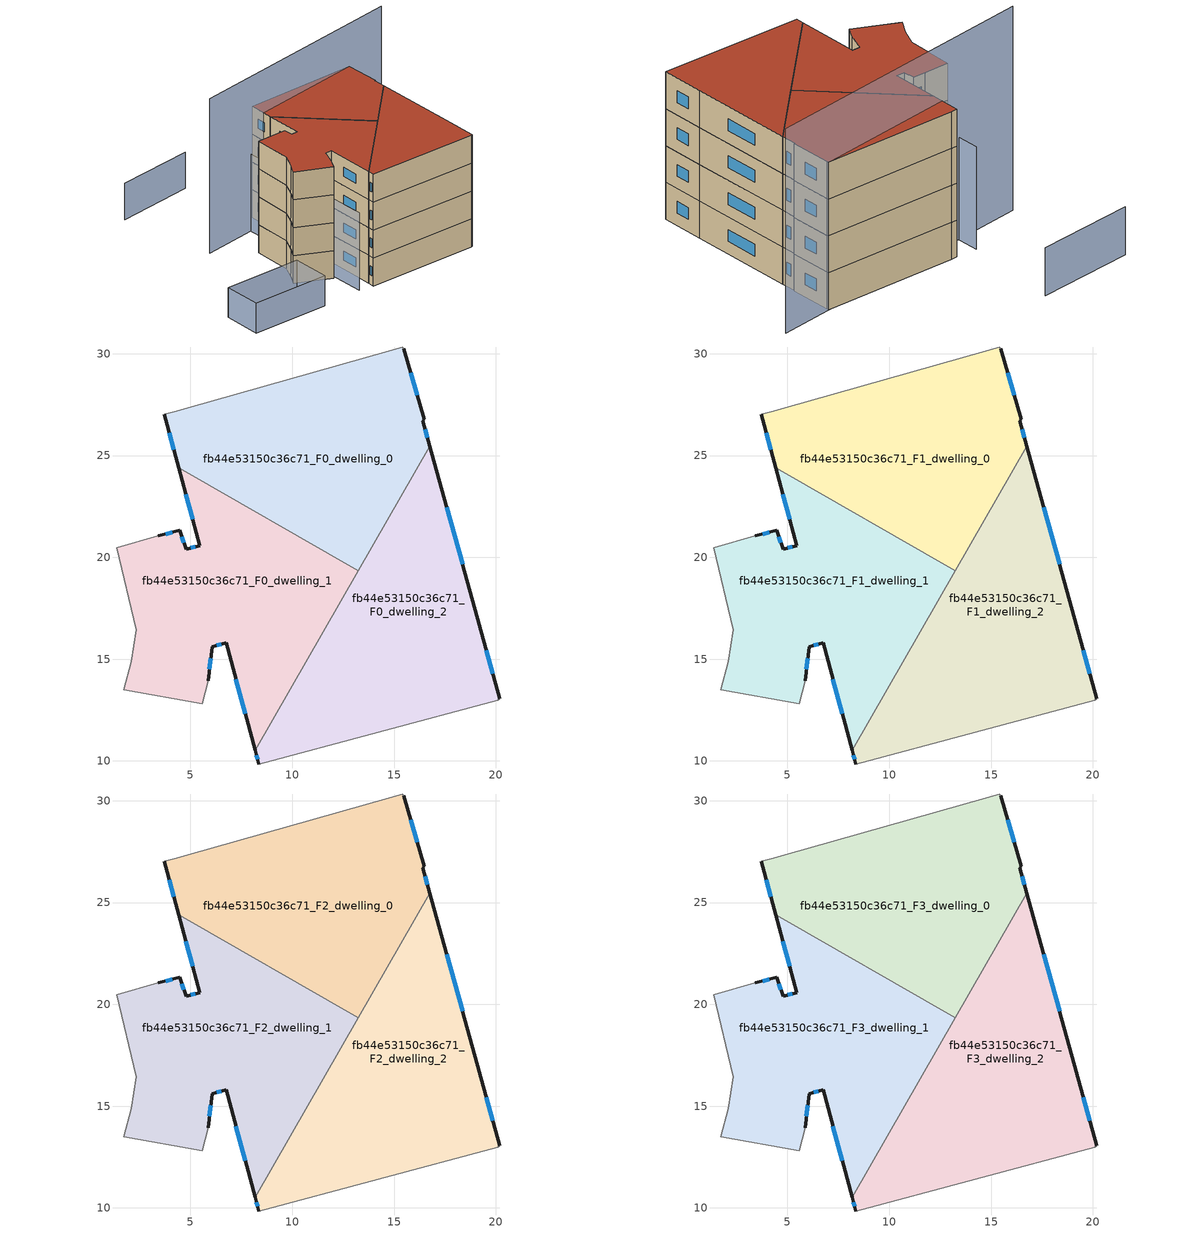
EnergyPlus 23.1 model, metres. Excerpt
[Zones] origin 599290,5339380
fb44e53150c36c71_F0_dwelling_0
 floor ground (EU_floor_Construction): 15.47,30.24 16.47,26.78 16.41,26.72 16.76,25.45 13.25,19.34 4.43,24.4 3.72,27.02 4.2,27.16 15.4,30.33 z0
 wall outside (EU_wall_Construction): 16.76,25.45 16.41,26.72 16.47,26.78 15.47,30.24 / 3.72,27.02 4.43,24.4 z0:3
 wall adiabatic (EU_wall_Construction): 15.47,30.24 15.4,30.33 4.2,27.16 3.72,27.02 z0:3
 wall to fb44e53150c36c71_F0_dwelling_1 (EU_wall_Construction): 4.43,24.4 13.25,19.34 z0:3
 wall to fb44e53150c36c71_F0_dwelling_2 (EU_wall_Construction): 13.25,19.34 16.76,25.45 z0:3
 window (EU_Window_Construction): 16.13,27.96 15.81,29.06 / 16.64,25.88 16.53,26.29 / 3.96,26.13 4.19,25.29 z1.02:1.98
fb44e53150c36c71_F0_dwelling_1
 floor ground (EU_floor_Construction): 13.25,19.34 8.18,10.51 6.75,15.8 6.07,15.62 5.86,13.94 5.59,12.81 1.72,13.49 2.1,14.86 2.35,16.46 1.39,20.47 3.43,21.05 4.47,21.33 4.79,20.4 5.45,20.58 4.43,24.4 z0
 wall outside (EU_wall_Construction): 4.43,24.4 5.45,20.58 4.79,20.4 4.47,21.33 3.43,21.05 / 5.86,13.94 6.07,15.62 6.75,15.8 8.18,10.51 z0:3
 wall adiabatic (EU_wall_Construction): 3.43,21.05 1.39,20.47 2.35,16.46 2.1,14.86 1.72,13.49 5.59,12.81 5.86,13.94 z0:3
 wall to fb44e53150c36c71_F0_dwelling_2 (EU_wall_Construction): 8.18,10.51 13.25,19.34 z0:3
 window (EU_Window_Construction): 4.12,21.24 3.78,21.15 / 4.68,20.72 4.58,21.01 / 5.23,20.52 5.01,20.46 / 4.78,23.1 5.11,21.88 / 7.24,14 7.69,12.31 / 6.3,15.68 6.52,15.74 / 5.94,14.51 6,15.05 z1.02:1.98
fb44e53150c36c71_F0_dwelling_2
 floor ground (EU_floor_Construction): 16.76,25.45 19.19,16.69 20.19,13.05 20.1,12.99 8.36,9.85 8.18,10.51 z0
 wall outside (EU_wall_Construction): 8.18,10.51 8.36,9.85 / 20.19,13.05 19.19,16.69 16.76,25.45 z0:3
 wall adiabatic (EU_wall_Construction): 8.36,9.85 20.1,12.99 20.19,13.05 z0:3
 window (EU_Window_Construction): 8.24,10.29 8.3,10.08 / 18.37,19.67 17.59,22.47 / 19.85,14.29 19.53,15.45 z1.02:1.98
fb44e53150c36c71_F1_dwelling_0
 floor to fb44e53150c36c71_F0_dwelling_0 (EU_floor_Construction): 15.47,30.24 16.47,26.78 16.41,26.72 16.76,25.45 13.25,19.34 4.43,24.4 3.72,27.02 4.2,27.16 15.4,30.33 z3
 wall outside (EU_wall_Construction): 16.76,25.45 16.41,26.72 16.47,26.78 15.47,30.24 / 3.72,27.02 4.43,24.4 z3:6
 wall adiabatic (EU_wall_Construction): 15.47,30.24 15.4,30.33 4.2,27.16 3.72,27.02 z3:6
 wall to fb44e53150c36c71_F1_dwelling_1 (EU_wall_Construction): 4.43,24.4 13.25,19.34 z3:6
 wall to fb44e53150c36c71_F1_dwelling_2 (EU_wall_Construction): 13.25,19.34 16.76,25.45 z3:6
 window (EU_Window_Construction): 16.13,27.96 15.81,29.06 / 16.64,25.88 16.53,26.29 / 3.96,26.13 4.19,25.29 z4.02:4.98
fb44e53150c36c71_F1_dwelling_1
 floor to fb44e53150c36c71_F0_dwelling_1 (EU_floor_Construction): 13.25,19.34 8.18,10.51 6.75,15.8 6.07,15.62 5.86,13.94 5.59,12.81 1.72,13.49 2.1,14.86 2.35,16.46 1.39,20.47 3.43,21.05 4.47,21.33 4.79,20.4 5.45,20.58 4.43,24.4 z3
 wall outside (EU_wall_Construction): 4.43,24.4 5.45,20.58 4.79,20.4 4.47,21.33 3.43,21.05 / 5.86,13.94 6.07,15.62 6.75,15.8 8.18,10.51 z3:6
 wall adiabatic (EU_wall_Construction): 3.43,21.05 1.39,20.47 2.35,16.46 2.1,14.86 1.72,13.49 5.59,12.81 5.86,13.94 z3:6
 wall to fb44e53150c36c71_F1_dwelling_2 (EU_wall_Construction): 8.18,10.51 13.25,19.34 z3:6
 window (EU_Window_Construction): 4.12,21.24 3.78,21.15 / 4.68,20.72 4.58,21.01 / 5.23,20.52 5.01,20.46 / 4.78,23.1 5.11,21.88 / 7.24,14 7.69,12.31 / 6.3,15.68 6.52,15.74 / 5.94,14.51 6,15.05 z4.02:4.98
fb44e53150c36c71_F1_dwelling_2
 floor to fb44e53150c36c71_F0_dwelling_2 (EU_floor_Construction): 16.76,25.45 19.19,16.69 20.19,13.05 20.1,12.99 8.36,9.85 8.18,10.51 z3
 wall outside (EU_wall_Construction): 8.18,10.51 8.36,9.85 / 20.19,13.05 19.19,16.69 16.76,25.45 z3:6
 wall adiabatic (EU_wall_Construction): 8.36,9.85 20.1,12.99 20.19,13.05 z3:6
 window (EU_Window_Construction): 8.24,10.29 8.3,10.08 / 18.37,19.67 17.59,22.47 / 19.85,14.29 19.53,15.45 z4.02:4.98
fb44e53150c36c71_F2_dwelling_0
 floor to fb44e53150c36c71_F1_dwelling_0 (EU_floor_Construction): 15.47,30.24 16.47,26.78 16.41,26.72 16.76,25.45 13.25,19.34 4.43,24.4 3.72,27.02 4.2,27.16 15.4,30.33 z6
 wall outside (EU_wall_Construction): 16.76,25.45 16.41,26.72 16.47,26.78 15.47,30.24 / 3.72,27.02 4.43,24.4 z6:9
 wall adiabatic (EU_wall_Construction): 15.47,30.24 15.4,30.33 4.2,27.16 3.72,27.02 z6:9
 wall to fb44e53150c36c71_F2_dwelling_1 (EU_wall_Construction): 4.43,24.4 13.25,19.34 z6:9
 wall to fb44e53150c36c71_F2_dwelling_2 (EU_wall_Construction): 13.25,19.34 16.76,25.45 z6:9
 window (EU_Window_Construction): 16.13,27.96 15.81,29.06 / 16.64,25.88 16.53,26.29 / 3.96,26.13 4.19,25.29 z7.02:7.98
fb44e53150c36c71_F2_dwelling_1
 floor to fb44e53150c36c71_F1_dwelling_1 (EU_floor_Construction): 13.25,19.34 8.18,10.51 6.75,15.8 6.07,15.62 5.86,13.94 5.59,12.81 1.72,13.49 2.1,14.86 2.35,16.46 1.39,20.47 3.43,21.05 4.47,21.33 4.79,20.4 5.45,20.58 4.43,24.4 z6
 wall outside (EU_wall_Construction): 4.43,24.4 5.45,20.58 4.79,20.4 4.47,21.33 3.43,21.05 / 5.86,13.94 6.07,15.62 6.75,15.8 8.18,10.51 z6:9
 wall adiabatic (EU_wall_Construction): 3.43,21.05 1.39,20.47 2.35,16.46 2.1,14.86 1.72,13.49 5.59,12.81 5.86,13.94 z6:9
 wall to fb44e53150c36c71_F2_dwelling_2 (EU_wall_Construction): 8.18,10.51 13.25,19.34 z6:9
 window (EU_Window_Construction): 4.12,21.24 3.78,21.15 / 4.68,20.72 4.58,21.01 / 5.23,20.52 5.01,20.46 / 4.78,23.1 5.11,21.88 / 7.24,14 7.69,12.31 / 6.3,15.68 6.52,15.74 / 5.94,14.51 6,15.05 z7.02:7.98
fb44e53150c36c71_F2_dwelling_2
 floor to fb44e53150c36c71_F1_dwelling_2 (EU_floor_Construction): 16.76,25.45 19.19,16.69 20.19,13.05 20.1,12.99 8.36,9.85 8.18,10.51 z6
 wall outside (EU_wall_Construction): 8.18,10.51 8.36,9.85 / 20.19,13.05 19.19,16.69 16.76,25.45 z6:9
 wall adiabatic (EU_wall_Construction): 8.36,9.85 20.1,12.99 20.19,13.05 z6:9
 window (EU_Window_Construction): 8.24,10.29 8.3,10.08 / 18.37,19.67 17.59,22.47 / 19.85,14.29 19.53,15.45 z7.02:7.98
fb44e53150c36c71_F3_dwelling_0
 floor to fb44e53150c36c71_F2_dwelling_0 (EU_floor_Construction): 15.47,30.24 16.47,26.78 16.41,26.72 16.76,25.45 13.25,19.34 4.43,24.4 3.72,27.02 4.2,27.16 15.4,30.33 z9
 wall outside (EU_wall_Construction): 16.76,25.45 16.41,26.72 16.47,26.78 15.47,30.24 / 3.72,27.02 4.43,24.4 z9:12
 wall adiabatic (EU_wall_Construction): 15.47,30.24 15.4,30.33 4.2,27.16 3.72,27.02 z9:12
 wall to fb44e53150c36c71_F3_dwelling_1 (EU_wall_Construction): 4.43,24.4 13.25,19.34 z9:12
 wall to fb44e53150c36c71_F3_dwelling_2 (EU_wall_Construction): 13.25,19.34 16.76,25.45 z9:12
 window (EU_Window_Construction): 16.13,27.96 15.81,29.06 / 16.64,25.88 16.53,26.29 / 3.96,26.13 4.19,25.29 z10.02:10.98
 roof outside (EU_roof_Construction): 13.25,19.34 16.76,25.45 16.41,26.72 16.47,26.78 15.47,30.24 15.4,30.33 4.2,27.16 3.72,27.02 4.43,24.4 z12
fb44e53150c36c71_F3_dwelling_1
 floor to fb44e53150c36c71_F2_dwelling_1 (EU_floor_Construction): 13.25,19.34 8.18,10.51 6.75,15.8 6.07,15.62 5.86,13.94 5.59,12.81 1.72,13.49 2.1,14.86 2.35,16.46 1.39,20.47 3.43,21.05 4.47,21.33 4.79,20.4 5.45,20.58 4.43,24.4 z9
 wall outside (EU_wall_Construction): 4.43,24.4 5.45,20.58 4.79,20.4 4.47,21.33 3.43,21.05 / 5.86,13.94 6.07,15.62 6.75,15.8 8.18,10.51 z9:12
 wall adiabatic (EU_wall_Construction): 3.43,21.05 1.39,20.47 2.35,16.46 2.1,14.86 1.72,13.49 5.59,12.81 5.86,13.94 z9:12
 wall to fb44e53150c36c71_F3_dwelling_2 (EU_wall_Construction): 8.18,10.51 13.25,19.34 z9:12
 window (EU_Window_Construction): 4.12,21.24 3.78,21.15 / 4.68,20.72 4.58,21.01 / 5.23,20.52 5.01,20.46 / 4.78,23.1 5.11,21.88 / 7.24,14 7.69,12.31 / 6.3,15.68 6.52,15.74 / 5.94,14.51 6,15.05 z10.02:10.98
 roof outside (EU_roof_Construction): 8.18,10.51 13.25,19.34 4.43,24.4 5.45,20.58 4.79,20.4 4.47,21.33 3.43,21.05 1.39,20.47 2.35,16.46 2.1,14.86 1.72,13.49 5.59,12.81 5.86,13.94 6.07,15.62 6.75,15.8 z12
fb44e53150c36c71_F3_dwelling_2
 floor to fb44e53150c36c71_F2_dwelling_2 (EU_floor_Construction): 16.76,25.45 19.19,16.69 20.19,13.05 20.1,12.99 8.36,9.85 8.18,10.51 z9
 wall outside (EU_wall_Construction): 8.18,10.51 8.36,9.85 / 20.19,13.05 19.19,16.69 16.76,25.45 z9:12
 wall adiabatic (EU_wall_Construction): 8.36,9.85 20.1,12.99 20.19,13.05 z9:12
 window (EU_Window_Construction): 8.24,10.29 8.3,10.08 / 18.37,19.67 17.59,22.47 / 19.85,14.29 19.53,15.45 z10.02:10.98
 roof outside (EU_roof_Construction): 20.1,12.99 20.19,13.05 19.19,16.69 16.76,25.45 8.18,10.51 8.36,9.85 z12
shading: 2.56,8.28 -5.62,6.06 / -5.62,6.06 -6.7,10.02 / -6.7,10.02 1.49,12.24 / 1.49,12.24 2.56,8.28 z0:3.2; 1.97,26.52 6.79,9.69 z0:8.3; 0.49,35 -7.32,31.81 z0:3.9; 19.68,32.21 -2.88,22.32 z0:16.6
[Building]
EU S2 Campaign: North Axis=0; Terrain=City; Solar Distribution=FullExterior
[Site:Location]
Vienna: Latitude=48; Longitude=16.5; Time Zone=1; Elevation=183
[SizingPeriod:WeatherFileDays]
AnnualSizingPeriod: Begin Month=1; Begin Day of Month=1; End Month=12; End Day of Month=31; Day of Week for Start Day=Monday; Use Weather File Daylight Saving Period=No; Use Weather File Rain and Snow Indicators=No
[MATERIAL]
EU_InternalMass_Material: Roughness=MediumRough; Thickness=0.1; Conductivity=1; Density=1800; Specific Heat=900; Thermal Absorptance=0.9; Solar Absorptance=0.7; Visible Absorptance=0.7
[MATERIAL:NOMASS] Roughness=MediumRough; Thermal Absorptance=0.9; Solar Absorptance=0.7; Visible Absorptance=0.7
Name | Thermal Resistance
EU_wall_NoMass | 0.942466
EU_roof_NoMass | 0.551687
EU_floor_NoMass | 0.66527
[WINDOWMATERIAL:SIMPLEGLAZINGSYSTEM]
EU_Window_SimpleGlazing: UFactor=2.03367; Solar Heat Gain Coefficient=0.65; Visible Transmittance=0.65
[CONSTRUCTION]
EU_wall_Construction: EU_wall_NoMass
EU_roof_Construction: EU_roof_NoMass
EU_floor_Construction: EU_floor_NoMass
EU_Window_Construction: EU_Window_SimpleGlazing
EU_InternalMass_Construction: EU_InternalMass_Material
[ZONE] Type=1; Multiplier=1; Ceiling Height=autocalculate; Floor Area=autocalculate; Part of Total Floor Area=Yes
Name | Volume
fb44e53150c36c71_F0_dwelling_0; fb44e53150c36c71_F1_dwelling_0; fb44e53150c36c71_F2_dwelling_0; fb44e53150c36c71_F3_dwelling_0 | 250.006
fb44e53150c36c71_F0_dwelling_1; fb44e53150c36c71_F1_dwelling_1; fb44e53150c36c71_F2_dwelling_1; fb44e53150c36c71_F3_dwelling_1 | 250.017
fb44e53150c36c71_F0_dwelling_2; fb44e53150c36c71_F1_dwelling_2; fb44e53150c36c71_F2_dwelling_2; fb44e53150c36c71_F3_dwelling_2 | 250.028
[INTERNALMASS] Construction=EU_InternalMass_Construction
Name | Zone or ZoneList | Surface Area
fb44e53150c36c71_F0_dwelling_0_EU_InternalMass | fb44e53150c36c71_F0_dwelling_0 | 83.3375
fb44e53150c36c71_F0_dwelling_1_EU_InternalMass | fb44e53150c36c71_F0_dwelling_1 | 83.3399
fb44e53150c36c71_F0_dwelling_2_EU_InternalMass | fb44e53150c36c71_F0_dwelling_2 | 83.3425
fb44e53150c36c71_F1_dwelling_0_EU_InternalMass | fb44e53150c36c71_F1_dwelling_0 | 83.3375
fb44e53150c36c71_F1_dwelling_1_EU_InternalMass | fb44e53150c36c71_F1_dwelling_1 | 83.3399
fb44e53150c36c71_F1_dwelling_2_EU_InternalMass | fb44e53150c36c71_F1_dwelling_2 | 83.3425
fb44e53150c36c71_F2_dwelling_0_EU_InternalMass | fb44e53150c36c71_F2_dwelling_0 | 83.3375
fb44e53150c36c71_F2_dwelling_1_EU_InternalMass | fb44e53150c36c71_F2_dwelling_1 | 83.3399
fb44e53150c36c71_F2_dwelling_2_EU_InternalMass | fb44e53150c36c71_F2_dwelling_2 | 83.3425
fb44e53150c36c71_F3_dwelling_0_EU_InternalMass | fb44e53150c36c71_F3_dwelling_0 | 83.3375
fb44e53150c36c71_F3_dwelling_1_EU_InternalMass | fb44e53150c36c71_F3_dwelling_1 | 83.3399
fb44e53150c36c71_F3_dwelling_2_EU_InternalMass | fb44e53150c36c71_F3_dwelling_2 | 83.3425
[OTHEREQUIPMENT] Fuel Type=Electricity; Design Level Calculation Method=Watts/Area; Power per Zone Floor Area=1; Fraction Latent=0; Fraction Radiant=0; Fraction Lost=0; Carbon Dioxide Generation Rate=0; EndUse Subcategory=EU_Step8_InternalGains
Name | Zone or ZoneList or Space or SpaceList | Schedule
EU_Step8_InternalGain_fb44e53150c36c71_F0_dwelling_0_f000 | fb44e53150c36c71_F0_dwelling_0 | EU_Step8_GainSchedule_fb44e53150c36c71_F0_dwelling_0_f000
EU_Step8_InternalGain_fb44e53150c36c71_F0_dwelling_1_f000 | fb44e53150c36c71_F0_dwelling_1 | EU_Step8_GainSchedule_fb44e53150c36c71_F0_dwelling_1_f000
EU_Step8_InternalGain_fb44e53150c36c71_F0_dwelling_2_f000 | fb44e53150c36c71_F0_dwelling_2 | EU_Step8_GainSchedule_fb44e53150c36c71_F0_dwelling_2_f000
EU_Step8_InternalGain_fb44e53150c36c71_F1_dwelling_0_f000 | fb44e53150c36c71_F1_dwelling_0 | EU_Step8_GainSchedule_fb44e53150c36c71_F1_dwelling_0_f000
EU_Step8_InternalGain_fb44e53150c36c71_F1_dwelling_1_f000 | fb44e53150c36c71_F1_dwelling_1 | EU_Step8_GainSchedule_fb44e53150c36c71_F1_dwelling_1_f000
EU_Step8_InternalGain_fb44e53150c36c71_F1_dwelling_2_f000 | fb44e53150c36c71_F1_dwelling_2 | EU_Step8_GainSchedule_fb44e53150c36c71_F1_dwelling_2_f000
EU_Step8_InternalGain_fb44e53150c36c71_F2_dwelling_0_f000 | fb44e53150c36c71_F2_dwelling_0 | EU_Step8_GainSchedule_fb44e53150c36c71_F2_dwelling_0_f000
EU_Step8_InternalGain_fb44e53150c36c71_F2_dwelling_1_f000 | fb44e53150c36c71_F2_dwelling_1 | EU_Step8_GainSchedule_fb44e53150c36c71_F2_dwelling_1_f000
EU_Step8_InternalGain_fb44e53150c36c71_F2_dwelling_2_f000 | fb44e53150c36c71_F2_dwelling_2 | EU_Step8_GainSchedule_fb44e53150c36c71_F2_dwelling_2_f000
EU_Step8_InternalGain_fb44e53150c36c71_F3_dwelling_0_f000 | fb44e53150c36c71_F3_dwelling_0 | EU_Step8_GainSchedule_fb44e53150c36c71_F3_dwelling_0_f000
EU_Step8_InternalGain_fb44e53150c36c71_F3_dwelling_1_f000 | fb44e53150c36c71_F3_dwelling_1 | EU_Step8_GainSchedule_fb44e53150c36c71_F3_dwelling_1_f000
EU_Step8_InternalGain_fb44e53150c36c71_F3_dwelling_2_f000 | fb44e53150c36c71_F3_dwelling_2 | EU_Step8_GainSchedule_fb44e53150c36c71_F3_dwelling_2_f000
[ZONEVENTILATION:DESIGNFLOWRATE] Schedule=EU_AlwaysOn; Design Flow Rate Calculation Method=AirChanges/Hour; Air Changes per Hour=0.530523; Ventilation Type=Natural; Fan Pressure Rise=0; Fan Total Efficiency=1; Constant Term Coefficient=1; Temperature Term Coefficient=0; Velocity Term Coefficient=0; Velocity Squared Term Coefficient=0; Minimum Indoor Temperature=-100; Maximum Indoor Temperature=100; Delta Temperature=-100; Minimum Outdoor Temperature=-100; Maximum Outdoor Temperature=100; Maximum Wind Speed=40
Name | Zone or ZoneList or Space or SpaceList
EU_ConstantAir_fb44e53150c36c71_F0_dwelling_0 | fb44e53150c36c71_F0_dwelling_0
EU_ConstantAir_fb44e53150c36c71_F0_dwelling_1 | fb44e53150c36c71_F0_dwelling_1
EU_ConstantAir_fb44e53150c36c71_F0_dwelling_2 | fb44e53150c36c71_F0_dwelling_2
EU_ConstantAir_fb44e53150c36c71_F1_dwelling_0 | fb44e53150c36c71_F1_dwelling_0
EU_ConstantAir_fb44e53150c36c71_F1_dwelling_1 | fb44e53150c36c71_F1_dwelling_1
EU_ConstantAir_fb44e53150c36c71_F1_dwelling_2 | fb44e53150c36c71_F1_dwelling_2
EU_ConstantAir_fb44e53150c36c71_F2_dwelling_0 | fb44e53150c36c71_F2_dwelling_0
EU_ConstantAir_fb44e53150c36c71_F2_dwelling_1 | fb44e53150c36c71_F2_dwelling_1
EU_ConstantAir_fb44e53150c36c71_F2_dwelling_2 | fb44e53150c36c71_F2_dwelling_2
EU_ConstantAir_fb44e53150c36c71_F3_dwelling_0 | fb44e53150c36c71_F3_dwelling_0
EU_ConstantAir_fb44e53150c36c71_F3_dwelling_1 | fb44e53150c36c71_F3_dwelling_1
EU_ConstantAir_fb44e53150c36c71_F3_dwelling_2 | fb44e53150c36c71_F3_dwelling_2
[HVACTEMPLATE:THERMOSTAT] Constant Heating Setpoint=20; Constant Cooling Setpoint=50
EU_HeatOnly_fb44e53150c36c71_F0_dwelling_0; EU_HeatOnly_fb44e53150c36c71_F0_dwelling_1; EU_HeatOnly_fb44e53150c36c71_F0_dwelling_2; EU_HeatOnly_fb44e53150c36c71_F1_dwelling_0; EU_HeatOnly_fb44e53150c36c71_F1_dwelling_1; EU_HeatOnly_fb44e53150c36c71_F1_dwelling_2; EU_HeatOnly_fb44e53150c36c71_F2_dwelling_0; EU_HeatOnly_fb44e53150c36c71_F2_dwelling_1; EU_HeatOnly_fb44e53150c36c71_F2_dwelling_2; EU_HeatOnly_fb44e53150c36c71_F3_dwelling_0; EU_HeatOnly_fb44e53150c36c71_F3_dwelling_1; EU_HeatOnly_fb44e53150c36c71_F3_dwelling_2
[HVACTEMPLATE:ZONE:IDEALLOADSAIRSYSTEM] System Availability Schedule=EU_AlwaysOn; Maximum Heating Supply Air Temperature=50; Minimum Cooling Supply Air Temperature=13; Maximum Heating Supply Air Humidity Ratio=0.0156; Minimum Cooling Supply Air Humidity Ratio=0.0077; Heating Limit=NoLimit; Cooling Limit=NoLimit; Heating Availability Schedule=EU_AlwaysOn; Cooling Availability Schedule=EU_CoolingOff; Dehumidification Control Type=ConstantSensibleHeatRatio; Cooling Sensible Heat Ratio=0.7; Dehumidification Setpoint=60; Humidification Control Type=None; Humidification Setpoint=30; Outdoor Air Method=None; Outdoor Air Flow Rate per Person=0.00944; Outdoor Air Flow Rate per Zone Floor Area=0; Outdoor Air Flow Rate per Zone=0; Demand Controlled Ventilation Type=None; Outdoor Air Economizer Type=NoEconomizer; Heat Recovery Type=None; Sensible Heat Recovery Effectiveness=0.7; Latent Heat Recovery Effectiveness=0.65
Name | Template Thermostat
fb44e53150c36c71_F0_dwelling_0 | EU_HeatOnly_fb44e53150c36c71_F0_dwelling_0
fb44e53150c36c71_F0_dwelling_1 | EU_HeatOnly_fb44e53150c36c71_F0_dwelling_1
fb44e53150c36c71_F0_dwelling_2 | EU_HeatOnly_fb44e53150c36c71_F0_dwelling_2
fb44e53150c36c71_F1_dwelling_0 | EU_HeatOnly_fb44e53150c36c71_F1_dwelling_0
fb44e53150c36c71_F1_dwelling_1 | EU_HeatOnly_fb44e53150c36c71_F1_dwelling_1
fb44e53150c36c71_F1_dwelling_2 | EU_HeatOnly_fb44e53150c36c71_F1_dwelling_2
fb44e53150c36c71_F2_dwelling_0 | EU_HeatOnly_fb44e53150c36c71_F2_dwelling_0
fb44e53150c36c71_F2_dwelling_1 | EU_HeatOnly_fb44e53150c36c71_F2_dwelling_1
fb44e53150c36c71_F2_dwelling_2 | EU_HeatOnly_fb44e53150c36c71_F2_dwelling_2
fb44e53150c36c71_F3_dwelling_0 | EU_HeatOnly_fb44e53150c36c71_F3_dwelling_0
fb44e53150c36c71_F3_dwelling_1 | EU_HeatOnly_fb44e53150c36c71_F3_dwelling_1
fb44e53150c36c71_F3_dwelling_2 | EU_HeatOnly_fb44e53150c36c71_F3_dwelling_2
[SIZING:ZONE] Zone Cooling Design Supply Air Temperature Input Method=SupplyAirTemperature; Zone Cooling Design Supply Air Temperature=13; Zone Heating Design Supply Air Temperature Input Method=SupplyAirTemperature; Zone Heating Design Supply Air Temperature=50; Zone Cooling Design Supply Air Humidity Ratio=0.008; Zone Heating Design Supply Air Humidity Ratio=0.008; Cooling Design Air Flow Method=DesignDay; Cooling Design Air Flow Rate=0; Cooling Minimum Air Flow per Zone Floor Area=0.000762; Cooling Minimum Air Flow=0; Cooling Minimum Air Flow Fraction=0.2; Heating Design Air Flow Method=DesignDay; Heating Design Air Flow Rate=0; Heating Maximum Air Flow per Zone Floor Area=0.002032; Heating Maximum Air Flow=0.141576; Heating Maximum Air Flow Fraction=0.3; Account for Dedicated Outdoor Air System=No; Dedicated Outdoor Air System Control Strategy=NeutralSupplyAir; Dedicated Outdoor Air Low Setpoint Temperature for Design=autosize; Dedicated Outdoor Air High Setpoint Temperature for Design=autosize; Zone Load Sizing Method=Sensible Load Only No Latent Load; Zone Latent Cooling Design Supply Air Humidity Ratio Input Method=HumidityRatioDifference; Zone Cooling Design Supply Air Humidity Ratio Difference=0.005; Zone Latent Heating Design Supply Air Humidity Ratio Input Method=HumidityRatioDifference; Zone Humidification Design Supply Air Humidity Ratio Difference=0.005
fb44e53150c36c71_F0_dwelling_0; fb44e53150c36c71_F0_dwelling_1; fb44e53150c36c71_F0_dwelling_2; fb44e53150c36c71_F1_dwelling_0; fb44e53150c36c71_F1_dwelling_1; fb44e53150c36c71_F1_dwelling_2; fb44e53150c36c71_F2_dwelling_0; fb44e53150c36c71_F2_dwelling_1; fb44e53150c36c71_F2_dwelling_2; fb44e53150c36c71_F3_dwelling_0; fb44e53150c36c71_F3_dwelling_1; fb44e53150c36c71_F3_dwelling_2
[SCHEDULE:CONSTANT]
Name | Hourly Value
EU_AlwaysOn | 1
EU_CoolingOff | 0
[SCHEDULE:FILE] Column Number=1; Rows to Skip at Top=0; Number of Hours of Data=8760; Column Separator=Comma; Interpolate to Timestep=No; Minutes per Item=60; Adjust Schedule for Daylight Savings=Yes
Name | File
EU_Step8_GainSchedule_fb44e53150c36c71_F0_dwelling_0_f000 | ../../schedules/fb44e53150c36c71/fb44e53150c36c71_F0_dwelling_0_f000_gain.csv
EU_Step8_GainSchedule_fb44e53150c36c71_F0_dwelling_1_f000 | ../../schedules/fb44e53150c36c71/fb44e53150c36c71_F0_dwelling_1_f000_gain.csv
EU_Step8_GainSchedule_fb44e53150c36c71_F0_dwelling_2_f000 | ../../schedules/fb44e53150c36c71/fb44e53150c36c71_F0_dwelling_2_f000_gain.csv
EU_Step8_GainSchedule_fb44e53150c36c71_F1_dwelling_0_f000 | ../../schedules/fb44e53150c36c71/fb44e53150c36c71_F1_dwelling_0_f000_gain.csv
EU_Step8_GainSchedule_fb44e53150c36c71_F1_dwelling_1_f000 | ../../schedules/fb44e53150c36c71/fb44e53150c36c71_F1_dwelling_1_f000_gain.csv
EU_Step8_GainSchedule_fb44e53150c36c71_F1_dwelling_2_f000 | ../../schedules/fb44e53150c36c71/fb44e53150c36c71_F1_dwelling_2_f000_gain.csv
EU_Step8_GainSchedule_fb44e53150c36c71_F2_dwelling_0_f000 | ../../schedules/fb44e53150c36c71/fb44e53150c36c71_F2_dwelling_0_f000_gain.csv
EU_Step8_GainSchedule_fb44e53150c36c71_F2_dwelling_1_f000 | ../../schedules/fb44e53150c36c71/fb44e53150c36c71_F2_dwelling_1_f000_gain.csv
EU_Step8_GainSchedule_fb44e53150c36c71_F2_dwelling_2_f000 | ../../schedules/fb44e53150c36c71/fb44e53150c36c71_F2_dwelling_2_f000_gain.csv
EU_Step8_GainSchedule_fb44e53150c36c71_F3_dwelling_0_f000 | ../../schedules/fb44e53150c36c71/fb44e53150c36c71_F3_dwelling_0_f000_gain.csv
EU_Step8_GainSchedule_fb44e53150c36c71_F3_dwelling_1_f000 | ../../schedules/fb44e53150c36c71/fb44e53150c36c71_F3_dwelling_1_f000_gain.csv
EU_Step8_GainSchedule_fb44e53150c36c71_F3_dwelling_2_f000 | ../../schedules/fb44e53150c36c71/fb44e53150c36c71_F3_dwelling_2_f000_gain.csv
